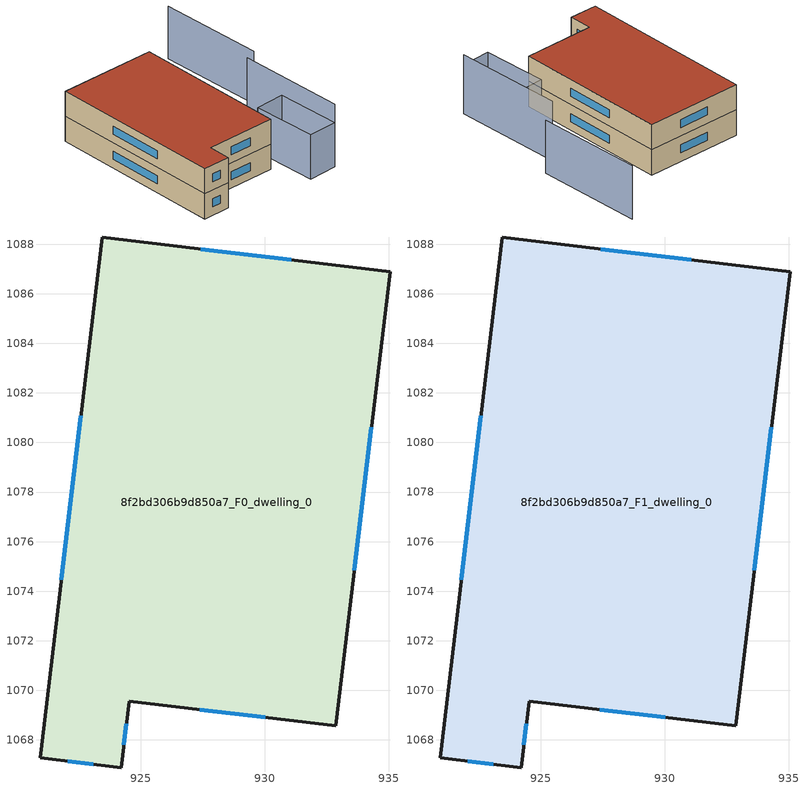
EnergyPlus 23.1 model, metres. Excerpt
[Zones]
8f2bd306b9d850a7_F0_dwelling_0
 floor ground (EU_floor_Construction): 935.06,1086.89 932.88,1068.57 924.53,1069.56 924.21,1066.88 920.94,1067.27 923.44,1088.28 z0
 wall outside (EU_wall_Construction): 920.94,1067.27 924.21,1066.88 924.53,1069.56 932.88,1068.57 935.06,1086.89 923.44,1088.28 920.94,1067.27 z0:3
 window (EU_Window_Construction): 922.06,1067.14 923.09,1067.01 / 922.58,1081.08 921.79,1074.46 / 931.08,1087.37 927.42,1087.8 / 933.62,1074.84 934.31,1080.62 / 927.39,1069.22 930.02,1068.91 / 924.32,1067.8 924.42,1068.64 z1.03:1.97
8f2bd306b9d850a7_F1_dwelling_0
 floor to 8f2bd306b9d850a7_F0_dwelling_0 (EU_floor_Construction): 935.06,1086.89 932.88,1068.57 924.53,1069.56 924.21,1066.88 920.94,1067.27 923.44,1088.28 z3
 wall outside (EU_wall_Construction): 920.94,1067.27 924.21,1066.88 924.53,1069.56 932.88,1068.57 935.06,1086.89 923.44,1088.28 920.94,1067.27 z3:6
 window (EU_Window_Construction): 922.06,1067.14 923.09,1067.01 / 922.58,1081.08 921.79,1074.46 / 931.08,1087.37 927.42,1087.8 / 933.62,1074.84 934.31,1080.62 / 927.39,1069.22 930.02,1068.91 / 924.32,1067.8 924.42,1068.64 z4.03:4.97
 roof outside (EU_roof_Construction): 932.88,1068.57 935.06,1086.89 923.44,1088.28 920.94,1067.27 924.21,1066.88 924.53,1069.56 z6
shading: 934.07,1064.17 934.71,1071.87 / 934.71,1071.87 938.16,1071.59 / 938.16,1071.59 937.52,1063.89 / 937.52,1063.89 934.07,1064.17 z0:5.3; 938.19,1064.46 939.4,1077.3 z0:7; 941.74,1078.45 942.93,1091 z0:6.3
[Building]
EU S2 Campaign: North Axis=0; Terrain=City; Solar Distribution=FullExterior
[Site:Location]
Cape.Town.Intl.AP: Latitude=-33.965; Longitude=18.602; Time Zone=2; Elevation=46
[SizingPeriod:WeatherFileDays]
AnnualSizingPeriod: Begin Month=1; Begin Day of Month=1; End Month=12; End Day of Month=31; Day of Week for Start Day=Monday; Use Weather File Daylight Saving Period=No; Use Weather File Rain and Snow Indicators=No
[MATERIAL]
EU_InternalMass_Material: Roughness=MediumRough; Thickness=0.1; Conductivity=1; Density=1800; Specific Heat=900; Thermal Absorptance=0.9; Solar Absorptance=0.7; Visible Absorptance=0.7
[MATERIAL:NOMASS] Roughness=MediumRough; Thermal Absorptance=0.9; Solar Absorptance=0.7; Visible Absorptance=0.7
Name | Thermal Resistance
EU_wall_NoMass | 0.493876
EU_roof_NoMass | 0.449382
EU_floor_NoMass | 1.25
[WINDOWMATERIAL:SIMPLEGLAZINGSYSTEM]
EU_Window_SimpleGlazing: UFactor=4.4; Solar Heat Gain Coefficient=0.85; Visible Transmittance=0.85
[CONSTRUCTION]
EU_wall_Construction: EU_wall_NoMass
EU_roof_Construction: EU_roof_NoMass
EU_floor_Construction: EU_floor_NoMass
EU_Window_Construction: EU_Window_SimpleGlazing
EU_InternalMass_Construction: EU_InternalMass_Material
[ZONE] Type=1; Multiplier=1; Ceiling Height=autocalculate; Volume=674.582; Floor Area=autocalculate; Part of Total Floor Area=Yes
8f2bd306b9d850a7_F0_dwelling_0; 8f2bd306b9d850a7_F1_dwelling_0
[INTERNALMASS] Construction=EU_InternalMass_Construction; Surface Area=224.861
Name | Zone or ZoneList
8f2bd306b9d850a7_F0_dwelling_0_EU_InternalMass | 8f2bd306b9d850a7_F0_dwelling_0
8f2bd306b9d850a7_F1_dwelling_0_EU_InternalMass | 8f2bd306b9d850a7_F1_dwelling_0
[OTHEREQUIPMENT] Fuel Type=Electricity; Design Level Calculation Method=Watts/Area; Power per Zone Floor Area=1; Fraction Latent=0; Fraction Radiant=0; Fraction Lost=0; Carbon Dioxide Generation Rate=0; EndUse Subcategory=EU_Step8_InternalGains
Name | Zone or ZoneList or Space or SpaceList | Schedule
EU_Step8_InternalGain_8f2bd306b9d850a7_F0_dwelling_0_f000 | 8f2bd306b9d850a7_F0_dwelling_0 | EU_Step8_GainSchedule_8f2bd306b9d850a7_F0_dwelling_0_f000
EU_Step8_InternalGain_8f2bd306b9d850a7_F1_dwelling_0_f000 | 8f2bd306b9d850a7_F1_dwelling_0 | EU_Step8_GainSchedule_8f2bd306b9d850a7_F1_dwelling_0_f000
[ZONEVENTILATION:DESIGNFLOWRATE] Schedule=EU_AlwaysOn; Design Flow Rate Calculation Method=AirChanges/Hour; Air Changes per Hour=0.64; Ventilation Type=Natural; Fan Pressure Rise=0; Fan Total Efficiency=1; Constant Term Coefficient=1; Temperature Term Coefficient=0; Velocity Term Coefficient=0; Velocity Squared Term Coefficient=0; Minimum Indoor Temperature=-100; Maximum Indoor Temperature=100; Delta Temperature=-100; Minimum Outdoor Temperature=-100; Maximum Outdoor Temperature=100; Maximum Wind Speed=40
Name | Zone or ZoneList or Space or SpaceList
EU_ConstantAir_8f2bd306b9d850a7_F0_dwelling_0 | 8f2bd306b9d850a7_F0_dwelling_0
EU_ConstantAir_8f2bd306b9d850a7_F1_dwelling_0 | 8f2bd306b9d850a7_F1_dwelling_0
[HVACTEMPLATE:THERMOSTAT] Constant Heating Setpoint=20; Constant Cooling Setpoint=50
EU_HeatOnly_8f2bd306b9d850a7_F0_dwelling_0; EU_HeatOnly_8f2bd306b9d850a7_F1_dwelling_0
[HVACTEMPLATE:ZONE:IDEALLOADSAIRSYSTEM] System Availability Schedule=EU_AlwaysOn; Maximum Heating Supply Air Temperature=50; Minimum Cooling Supply Air Temperature=13; Maximum Heating Supply Air Humidity Ratio=0.0156; Minimum Cooling Supply Air Humidity Ratio=0.0077; Heating Limit=NoLimit; Cooling Limit=NoLimit; Heating Availability Schedule=EU_AlwaysOn; Cooling Availability Schedule=EU_CoolingOff; Dehumidification Control Type=ConstantSensibleHeatRatio; Cooling Sensible Heat Ratio=0.7; Dehumidification Setpoint=60; Humidification Control Type=None; Humidification Setpoint=30; Outdoor Air Method=None; Outdoor Air Flow Rate per Person=0.00944; Outdoor Air Flow Rate per Zone Floor Area=0; Outdoor Air Flow Rate per Zone=0; Demand Controlled Ventilation Type=None; Outdoor Air Economizer Type=NoEconomizer; Heat Recovery Type=None; Sensible Heat Recovery Effectiveness=0.7; Latent Heat Recovery Effectiveness=0.65
Name | Template Thermostat
8f2bd306b9d850a7_F0_dwelling_0 | EU_HeatOnly_8f2bd306b9d850a7_F0_dwelling_0
8f2bd306b9d850a7_F1_dwelling_0 | EU_HeatOnly_8f2bd306b9d850a7_F1_dwelling_0
[SIZING:ZONE] Zone Cooling Design Supply Air Temperature Input Method=SupplyAirTemperature; Zone Cooling Design Supply Air Temperature=13; Zone Heating Design Supply Air Temperature Input Method=SupplyAirTemperature; Zone Heating Design Supply Air Temperature=50; Zone Cooling Design Supply Air Humidity Ratio=0.008; Zone Heating Design Supply Air Humidity Ratio=0.008; Cooling Design Air Flow Method=DesignDay; Cooling Design Air Flow Rate=0; Cooling Minimum Air Flow per Zone Floor Area=0.000762; Cooling Minimum Air Flow=0; Cooling Minimum Air Flow Fraction=0.2; Heating Design Air Flow Method=DesignDay; Heating Design Air Flow Rate=0; Heating Maximum Air Flow per Zone Floor Area=0.002032; Heating Maximum Air Flow=0.141576; Heating Maximum Air Flow Fraction=0.3; Account for Dedicated Outdoor Air System=No; Dedicated Outdoor Air System Control Strategy=NeutralSupplyAir; Dedicated Outdoor Air Low Setpoint Temperature for Design=autosize; Dedicated Outdoor Air High Setpoint Temperature for Design=autosize; Zone Load Sizing Method=Sensible Load Only No Latent Load; Zone Latent Cooling Design Supply Air Humidity Ratio Input Method=HumidityRatioDifference; Zone Cooling Design Supply Air Humidity Ratio Difference=0.005; Zone Latent Heating Design Supply Air Humidity Ratio Input Method=HumidityRatioDifference; Zone Humidification Design Supply Air Humidity Ratio Difference=0.005
8f2bd306b9d850a7_F0_dwelling_0; 8f2bd306b9d850a7_F1_dwelling_0
[SCHEDULE:CONSTANT]
Name | Hourly Value
EU_AlwaysOn | 1
EU_CoolingOff | 0
[SCHEDULE:FILE] Column Number=1; Rows to Skip at Top=0; Number of Hours of Data=8760; Column Separator=Comma; Interpolate to Timestep=No; Minutes per Item=60; Adjust Schedule for Daylight Savings=Yes
Name | File
EU_Step8_GainSchedule_8f2bd306b9d850a7_F0_dwelling_0_f000 | ../../schedules/8f2bd306b9d850a7/8f2bd306b9d850a7_F0_dwelling_0_f000_gain.csv
EU_Step8_GainSchedule_8f2bd306b9d850a7_F1_dwelling_0_f000 | ../../schedules/8f2bd306b9d850a7/8f2bd306b9d850a7_F1_dwelling_0_f000_gain.csv
